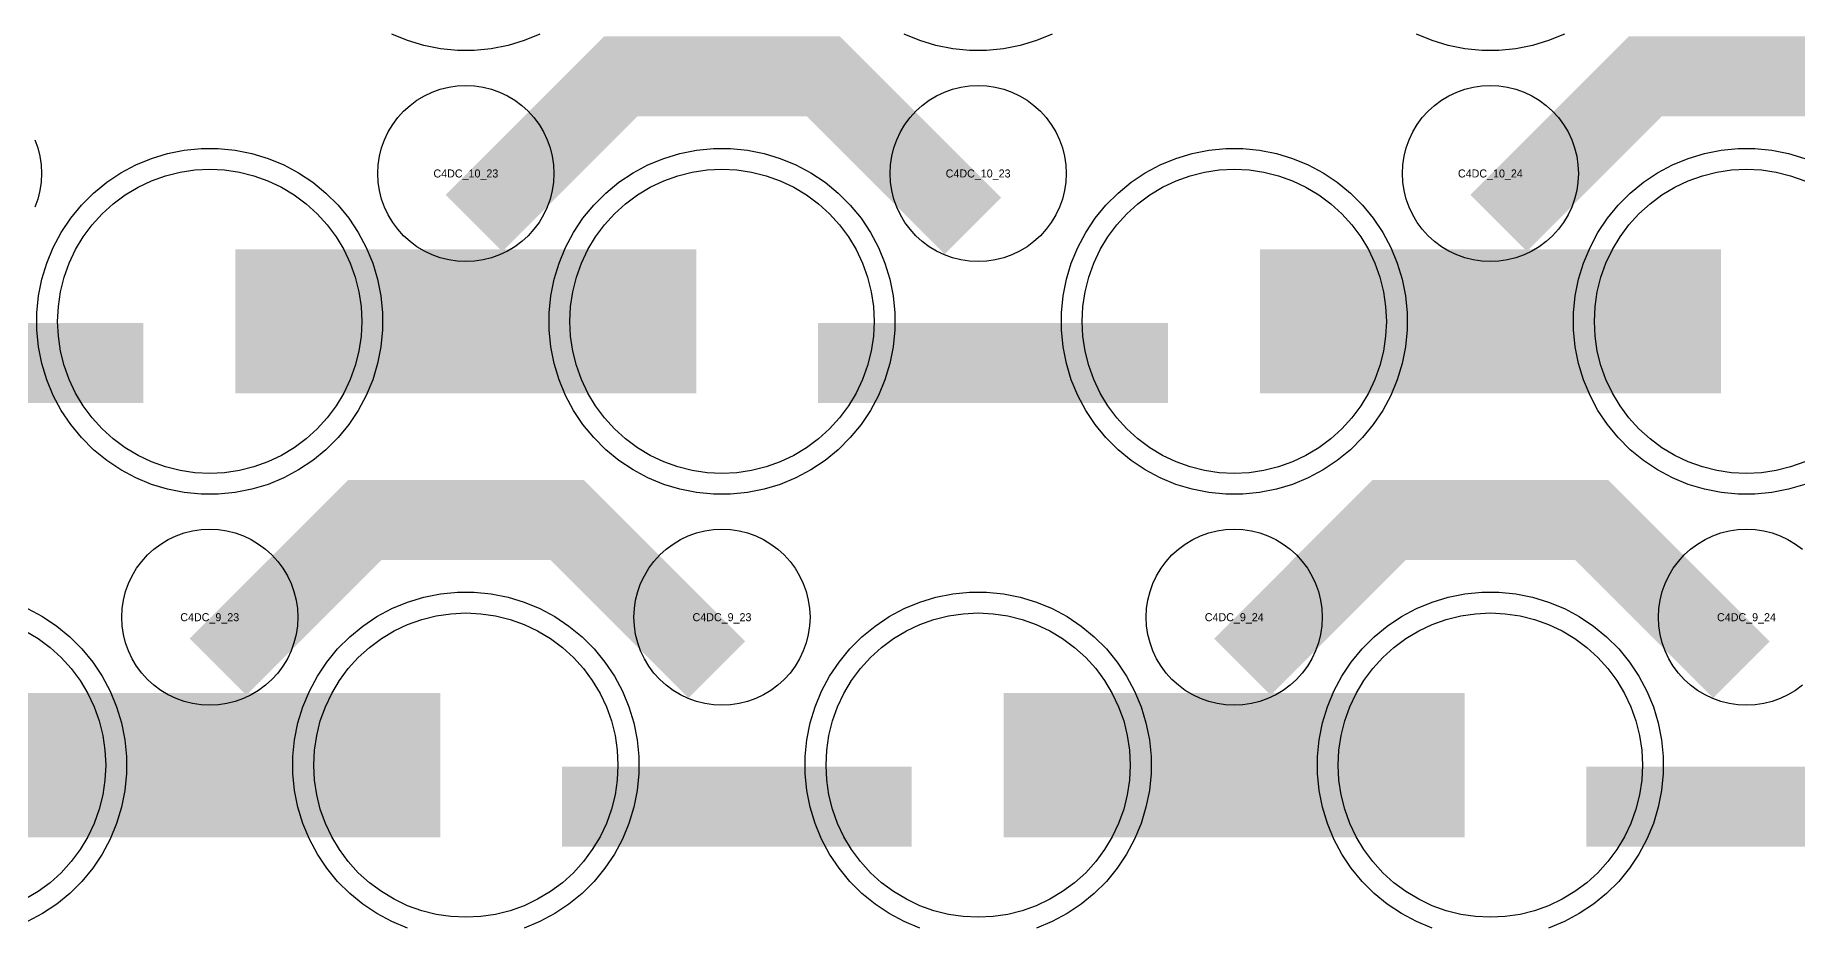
# Model space of a CAD drawing. Extents: x -11880 to 11880, y -14992 to 14992.
# Drawn here: x -4694 to -4144, y -13642 to -13365 of the extents above; entities that cross this region are included whole.
import ezdxf
from ezdxf.enums import TextEntityAlignment as Align

# ---------------------------------------------------------------- set-up
doc = ezdxf.new("R2010")
doc.units = 0
doc.header["$MEASUREMENT"] = 0
for name, color, linetype in [('GDS_775_DT_237', 138, 'CONTINUOUS'), ('RDL1_FS', 34, 'CONTINUOUS'), ('RDL_BS', 160, 'CONTINUOUS')]:
    doc.layers.add(name, color=color, linetype=linetype)

msp = doc.modelspace()

# ---------------------------------------------------------------- linework, layer by layer
at = {"layer": 'RDL1_FS'}
for points in [[(-4640, -13501.434), (-4644.657, -13501.205), (-4649.268, -13500.521), (-4653.791, -13499.389), (-4658.181, -13497.817), (-4662.395, -13495.825), (-4666.395, -13493.427), (-4670.14, -13490.649), (-4673.594, -13487.519), (-4676.724, -13484.065), (-4679.502, -13480.32), (-4681.9, -13476.32), (-4683.892, -13472.106), (-4685.464, -13467.716), (-4686.596, -13463.193), (-4687.28, -13458.582), (-4687.509, -13453.925), (-4687.28, -13449.268), (-4686.596, -13444.657), (-4685.464, -13440.134), (-4683.892, -13435.744), (-4681.9, -13431.53), (-4679.502, -13427.53), (-4676.724, -13423.785), (-4673.594, -13420.331), (-4670.14, -13417.201), (-4666.395, -13414.423), (-4662.395, -13412.025), (-4658.181, -13410.033), (-4653.791, -13408.461), (-4649.268, -13407.329), (-4644.657, -13406.645), (-4640, -13406.416), (-4635.343, -13406.645), (-4630.732, -13407.329), (-4626.209, -13408.461), (-4621.819, -13410.033), (-4617.605, -13412.025), (-4613.605, -13414.423), (-4609.86, -13417.201), (-4606.406, -13420.331), (-4603.276, -13423.785), (-4600.498, -13427.53), (-4598.1, -13431.53), (-4596.108, -13435.744), (-4594.536, -13440.134), (-4593.404, -13444.657), (-4592.72, -13449.268), (-4592.491, -13453.925), (-4592.72, -13458.582), (-4593.404, -13463.193), (-4594.536, -13467.716), (-4596.108, -13472.106), (-4598.1, -13476.32), (-4600.498, -13480.32), (-4603.276, -13484.065), (-4606.406, -13487.519), (-4609.86, -13490.649), (-4613.605, -13493.427), (-4617.605, -13495.825), (-4621.819, -13497.817), (-4626.209, -13499.389), (-4630.732, -13500.521), (-4635.343, -13501.205)], [(-4480, -13501.434), (-4484.657, -13501.205), (-4489.268, -13500.521), (-4493.791, -13499.389), (-4498.181, -13497.817), (-4502.395, -13495.825), (-4506.395, -13493.427), (-4510.14, -13490.649), (-4513.594, -13487.519), (-4516.724, -13484.065), (-4519.502, -13480.32), (-4521.9, -13476.32), (-4523.892, -13472.106), (-4525.464, -13467.716), (-4526.596, -13463.193), (-4527.28, -13458.582), (-4527.509, -13453.925), (-4527.28, -13449.268), (-4526.596, -13444.657), (-4525.464, -13440.134), (-4523.892, -13435.744), (-4521.9, -13431.53), (-4519.502, -13427.53), (-4516.724, -13423.785), (-4513.594, -13420.331), (-4510.14, -13417.201), (-4506.395, -13414.423), (-4502.395, -13412.025), (-4498.181, -13410.033), (-4493.791, -13408.461), (-4489.268, -13407.329), (-4484.657, -13406.645), (-4480, -13406.416), (-4475.343, -13406.645), (-4470.732, -13407.329), (-4466.209, -13408.461), (-4461.819, -13410.033), (-4457.605, -13412.025), (-4453.605, -13414.423), (-4449.86, -13417.201), (-4446.406, -13420.331), (-4443.276, -13423.785), (-4440.498, -13427.53), (-4438.1, -13431.53), (-4436.108, -13435.744), (-4434.536, -13440.134), (-4433.404, -13444.657), (-4432.72, -13449.268), (-4432.491, -13453.925), (-4432.72, -13458.582), (-4433.404, -13463.193), (-4434.536, -13467.716), (-4436.108, -13472.106), (-4438.1, -13476.32), (-4440.498, -13480.32), (-4443.276, -13484.065), (-4446.406, -13487.519), (-4449.86, -13490.649), (-4453.605, -13493.427), (-4457.605, -13495.825), (-4461.819, -13497.817), (-4466.209, -13499.389), (-4470.732, -13500.521), (-4475.343, -13501.205)], [(-4320, -13501.434), (-4324.657, -13501.205), (-4329.268, -13500.521), (-4333.791, -13499.389), (-4338.181, -13497.817), (-4342.395, -13495.825), (-4346.395, -13493.427), (-4350.14, -13490.649), (-4353.594, -13487.519), (-4356.724, -13484.065), (-4359.502, -13480.32), (-4361.9, -13476.32), (-4363.892, -13472.106), (-4365.464, -13467.716), (-4366.596, -13463.193), (-4367.28, -13458.582), (-4367.509, -13453.925), (-4367.28, -13449.268), (-4366.596, -13444.657), (-4365.464, -13440.134), (-4363.892, -13435.744), (-4361.9, -13431.53), (-4359.502, -13427.53), (-4356.724, -13423.785), (-4353.594, -13420.331), (-4350.14, -13417.201), (-4346.395, -13414.423), (-4342.395, -13412.025), (-4338.181, -13410.033), (-4333.791, -13408.461), (-4329.268, -13407.329), (-4324.657, -13406.645), (-4320, -13406.416), (-4315.343, -13406.645), (-4310.732, -13407.329), (-4306.209, -13408.461), (-4301.819, -13410.033), (-4297.605, -13412.025), (-4293.605, -13414.423), (-4289.86, -13417.201), (-4286.406, -13420.331), (-4283.276, -13423.785), (-4280.498, -13427.53), (-4278.1, -13431.53), (-4276.108, -13435.744), (-4274.536, -13440.134), (-4273.404, -13444.657), (-4272.72, -13449.268), (-4272.491, -13453.925), (-4272.72, -13458.582), (-4273.404, -13463.193), (-4274.536, -13467.716), (-4276.108, -13472.106), (-4278.1, -13476.32), (-4280.498, -13480.32), (-4283.276, -13484.065), (-4286.406, -13487.519), (-4289.86, -13490.649), (-4293.605, -13493.427), (-4297.605, -13495.825), (-4301.819, -13497.817), (-4306.209, -13499.389), (-4310.732, -13500.521), (-4315.343, -13501.205)]]:
    msp.add_lwpolyline(points, close=True, dxfattribs=at)
msp.add_lwpolyline([(-4141.819, -13497.817), (-4146.209, -13499.389), (-4150.732, -13500.521), (-4155.343, -13501.205), (-4160, -13501.434), (-4164.657, -13501.205), (-4169.268, -13500.521), (-4173.791, -13499.389), (-4178.181, -13497.817), (-4182.395, -13495.825), (-4186.395, -13493.427), (-4190.14, -13490.649), (-4193.594, -13487.519), (-4196.724, -13484.065), (-4199.502, -13480.32), (-4201.9, -13476.32), (-4203.892, -13472.106), (-4205.464, -13467.716), (-4206.596, -13463.193), (-4207.28, -13458.582), (-4207.509, -13453.925), (-4207.28, -13449.268), (-4206.596, -13444.657), (-4205.464, -13440.134), (-4203.892, -13435.744), (-4201.9, -13431.53), (-4199.502, -13427.53), (-4196.724, -13423.785), (-4193.594, -13420.331), (-4190.14, -13417.201), (-4186.395, -13414.423), (-4182.395, -13412.025), (-4178.181, -13410.033), (-4173.791, -13408.461), (-4169.268, -13407.329), (-4164.657, -13406.645), (-4160, -13406.416), (-4155.343, -13406.645), (-4150.732, -13407.329), (-4146.209, -13408.461), (-4141.819, -13410.033)], dxfattribs=at)
for points in [[(-4631.998, -13453.925, 45, 45, 0), (-4559.998, -13453.925, 45, 45, 0)], [(-4559.998, -13453.925, 45, 45, 0), (-4487.998, -13453.925, 45, 45, 0)], [(-4311.998, -13453.925, 45, 45, 0), (-4239.998, -13453.925, 45, 45, 0)], [(-4239.998, -13453.925, 45, 45, 0), (-4167.998, -13453.925, 45, 45, 0)]]:
    msp.add_lwpolyline(points, format="xyseb", dxfattribs=at)
at = {"layer": 'RDL1_FS', "color": 241, "true_color": 0xf7abae}
for points in [[(-4560, -13639.994), (-4564.657, -13639.765), (-4569.268, -13639.081), (-4573.791, -13637.949), (-4578.181, -13636.377), (-4582.395, -13634.385), (-4586.395, -13631.987), (-4590.14, -13629.209), (-4593.594, -13626.079), (-4596.724, -13622.625), (-4599.502, -13618.88), (-4601.9, -13614.88), (-4603.892, -13610.666), (-4605.464, -13606.276), (-4606.596, -13601.753), (-4607.28, -13597.142), (-4607.509, -13592.485), (-4607.28, -13587.828), (-4606.596, -13583.217), (-4605.464, -13578.694), (-4603.892, -13574.304), (-4601.9, -13570.09), (-4599.502, -13566.09), (-4596.724, -13562.345), (-4593.594, -13558.891), (-4590.14, -13555.761), (-4586.395, -13552.983), (-4582.395, -13550.585), (-4578.181, -13548.593), (-4573.791, -13547.021), (-4569.268, -13545.889), (-4564.657, -13545.205), (-4560, -13544.976), (-4555.343, -13545.205), (-4550.732, -13545.889), (-4546.209, -13547.021), (-4541.819, -13548.593), (-4537.605, -13550.585), (-4533.605, -13552.983), (-4529.86, -13555.761), (-4526.406, -13558.891), (-4523.276, -13562.345), (-4520.498, -13566.09), (-4518.1, -13570.09), (-4516.108, -13574.304), (-4514.536, -13578.694), (-4513.404, -13583.217), (-4512.72, -13587.828), (-4512.491, -13592.485), (-4512.72, -13597.142), (-4513.404, -13601.753), (-4514.536, -13606.276), (-4516.108, -13610.666), (-4518.1, -13614.88), (-4520.498, -13618.88), (-4523.276, -13622.625), (-4526.406, -13626.079), (-4529.86, -13629.209), (-4533.605, -13631.987), (-4537.605, -13634.385), (-4541.819, -13636.377), (-4546.209, -13637.949), (-4550.732, -13639.081), (-4555.343, -13639.765)], [(-4400, -13639.994), (-4404.657, -13639.765), (-4409.268, -13639.081), (-4413.791, -13637.949), (-4418.181, -13636.377), (-4422.395, -13634.385), (-4426.395, -13631.987), (-4430.14, -13629.209), (-4433.594, -13626.079), (-4436.724, -13622.625), (-4439.502, -13618.88), (-4441.9, -13614.88), (-4443.892, -13610.666), (-4445.464, -13606.276), (-4446.596, -13601.753), (-4447.28, -13597.142), (-4447.509, -13592.485), (-4447.28, -13587.828), (-4446.596, -13583.217), (-4445.464, -13578.694), (-4443.892, -13574.304), (-4441.9, -13570.09), (-4439.502, -13566.09), (-4436.724, -13562.345), (-4433.594, -13558.891), (-4430.14, -13555.761), (-4426.395, -13552.983), (-4422.395, -13550.585), (-4418.181, -13548.593), (-4413.791, -13547.021), (-4409.268, -13545.889), (-4404.657, -13545.205), (-4400, -13544.976), (-4395.343, -13545.205), (-4390.732, -13545.889), (-4386.209, -13547.021), (-4381.819, -13548.593), (-4377.605, -13550.585), (-4373.605, -13552.983), (-4369.86, -13555.761), (-4366.406, -13558.891), (-4363.276, -13562.345), (-4360.498, -13566.09), (-4358.1, -13570.09), (-4356.108, -13574.304), (-4354.536, -13578.694), (-4353.404, -13583.217), (-4352.72, -13587.828), (-4352.491, -13592.485), (-4352.72, -13597.142), (-4353.404, -13601.753), (-4354.536, -13606.276), (-4356.108, -13610.666), (-4358.1, -13614.88), (-4360.498, -13618.88), (-4363.276, -13622.625), (-4366.406, -13626.079), (-4369.86, -13629.209), (-4373.605, -13631.987), (-4377.605, -13634.385), (-4381.819, -13636.377), (-4386.209, -13637.949), (-4390.732, -13639.081), (-4395.343, -13639.765)], [(-4240, -13639.994), (-4244.657, -13639.765), (-4249.268, -13639.081), (-4253.791, -13637.949), (-4258.181, -13636.377), (-4262.395, -13634.385), (-4266.395, -13631.987), (-4270.14, -13629.209), (-4273.594, -13626.079), (-4276.724, -13622.625), (-4279.502, -13618.88), (-4281.9, -13614.88), (-4283.892, -13610.666), (-4285.464, -13606.276), (-4286.596, -13601.753), (-4287.28, -13597.142), (-4287.509, -13592.485), (-4287.28, -13587.828), (-4286.596, -13583.217), (-4285.464, -13578.694), (-4283.892, -13574.304), (-4281.9, -13570.09), (-4279.502, -13566.09), (-4276.724, -13562.345), (-4273.594, -13558.891), (-4270.14, -13555.761), (-4266.395, -13552.983), (-4262.395, -13550.585), (-4258.181, -13548.593), (-4253.791, -13547.021), (-4249.268, -13545.889), (-4244.657, -13545.205), (-4240, -13544.976), (-4235.343, -13545.205), (-4230.732, -13545.889), (-4226.209, -13547.021), (-4221.819, -13548.593), (-4217.605, -13550.585), (-4213.605, -13552.983), (-4209.86, -13555.761), (-4206.406, -13558.891), (-4203.276, -13562.345), (-4200.498, -13566.09), (-4198.1, -13570.09), (-4196.108, -13574.304), (-4194.536, -13578.694), (-4193.404, -13583.217), (-4192.72, -13587.828), (-4192.491, -13592.485), (-4192.72, -13597.142), (-4193.404, -13601.753), (-4194.536, -13606.276), (-4196.108, -13610.666), (-4198.1, -13614.88), (-4200.498, -13618.88), (-4203.276, -13622.625), (-4206.406, -13626.079), (-4209.86, -13629.209), (-4213.605, -13631.987), (-4217.605, -13634.385), (-4221.819, -13636.377), (-4226.209, -13637.949), (-4230.732, -13639.081), (-4235.343, -13639.765)]]:
    msp.add_lwpolyline(points, close=True, dxfattribs=at)
msp.add_lwpolyline([(-4697.605, -13550.585), (-4693.605, -13552.983), (-4689.86, -13555.761), (-4686.406, -13558.891), (-4683.276, -13562.345), (-4680.498, -13566.09), (-4678.1, -13570.09), (-4676.108, -13574.304), (-4674.536, -13578.694), (-4673.404, -13583.217), (-4672.72, -13587.828), (-4672.491, -13592.485), (-4672.72, -13597.142), (-4673.404, -13601.753), (-4674.536, -13606.276), (-4676.108, -13610.666), (-4678.1, -13614.88), (-4680.498, -13618.88), (-4683.276, -13622.625), (-4686.406, -13626.079), (-4689.86, -13629.209), (-4693.605, -13631.987), (-4697.605, -13634.385)], dxfattribs=at)
for points in [[(-4711.998, -13592.485, 45, 45, 0), (-4639.998, -13592.485, 45, 45, 0)], [(-4639.998, -13592.485, 45, 45, 0), (-4567.998, -13592.485, 45, 45, 0)], [(-4391.998, -13592.485, 45, 45, 0), (-4319.998, -13592.485, 45, 45, 0)], [(-4319.998, -13592.485, 45, 45, 0), (-4247.998, -13592.485, 45, 45, 0)]]:
    msp.add_lwpolyline(points, format="xyseb", dxfattribs=at)
at = {"layer": 'RDL_BS'}
for points in [[(-4536.885, -13364.235), (-4541.795, -13366.266), (-4546.835, -13367.797), (-4552.062, -13368.843), (-4557.356, -13369.36), (-4562.644, -13369.36), (-4567.938, -13368.843), (-4573.165, -13367.797), (-4578.205, -13366.266), (-4583.115, -13364.235)], [(-4376.885, -13364.235), (-4381.795, -13366.266), (-4386.835, -13367.797), (-4392.062, -13368.843), (-4397.356, -13369.36), (-4402.644, -13369.36), (-4407.938, -13368.843), (-4413.165, -13367.797), (-4418.205, -13366.266), (-4423.115, -13364.235)], [(-4216.885, -13364.235), (-4221.795, -13366.266), (-4226.835, -13367.797), (-4232.062, -13368.843), (-4237.356, -13369.36), (-4242.644, -13369.36), (-4247.938, -13368.843), (-4253.165, -13367.797), (-4258.205, -13366.266), (-4263.115, -13364.235)], [(-4694.598, -13397.218), (-4693.691, -13399.753), (-4693.034, -13402.372), (-4692.638, -13405.044), (-4692.506, -13407.737), (-4692.638, -13410.43), (-4693.034, -13413.102), (-4693.691, -13415.721), (-4694.598, -13418.256)], [(-4141.795, -13504.831), (-4146.835, -13506.362), (-4152.062, -13507.408), (-4157.356, -13507.925), (-4162.644, -13507.925), (-4167.938, -13507.408), (-4173.165, -13506.362), (-4178.205, -13504.831), (-4183.115, -13502.8), (-4187.777, -13500.308), (-4192.191, -13497.361), (-4196.292, -13493.999), (-4200.074, -13490.217), (-4203.436, -13486.116), (-4206.383, -13481.702), (-4208.875, -13477.04), (-4210.906, -13472.13), (-4212.437, -13467.09), (-4213.483, -13461.863), (-4214, -13456.569), (-4214, -13451.281), (-4213.483, -13445.987), (-4212.437, -13440.76), (-4210.906, -13435.72), (-4208.875, -13430.81), (-4206.383, -13426.148), (-4203.436, -13421.734), (-4200.074, -13417.633), (-4196.292, -13413.851), (-4192.191, -13410.489), (-4187.777, -13407.542), (-4183.115, -13405.05), (-4178.205, -13403.019), (-4173.165, -13401.488), (-4167.938, -13400.442), (-4162.644, -13399.925), (-4157.356, -13399.925), (-4152.062, -13400.442), (-4146.835, -13401.488), (-4141.795, -13403.019)], [(-4142.557, -13567.551), (-4144.72, -13569.154), (-4147.044, -13570.547), (-4149.481, -13571.699), (-4152.016, -13572.606), (-4154.635, -13573.263), (-4157.307, -13573.659), (-4160, -13573.791), (-4162.693, -13573.659), (-4165.365, -13573.263), (-4167.984, -13572.606), (-4170.519, -13571.699), (-4172.956, -13570.547), (-4175.28, -13569.154), (-4177.443, -13567.551), (-4179.442, -13565.739), (-4181.254, -13563.74), (-4182.857, -13561.577), (-4184.25, -13559.253), (-4185.402, -13556.816), (-4186.309, -13554.281), (-4186.966, -13551.662), (-4187.362, -13548.99), (-4187.494, -13546.297), (-4187.362, -13543.604), (-4186.966, -13540.932), (-4186.309, -13538.313), (-4185.402, -13535.778), (-4184.25, -13533.341), (-4182.857, -13531.017), (-4181.254, -13528.854), (-4179.442, -13526.855), (-4177.443, -13525.043), (-4175.28, -13523.44), (-4172.956, -13522.047), (-4170.519, -13520.895), (-4167.984, -13519.988), (-4165.365, -13519.331), (-4162.693, -13518.935), (-4160, -13518.803), (-4157.307, -13518.935), (-4154.635, -13519.331), (-4152.016, -13519.988), (-4149.481, -13520.895), (-4147.044, -13522.047), (-4144.72, -13523.44), (-4142.557, -13525.043)]]:
    msp.add_lwpolyline(points, dxfattribs=at)
for points in [[(-4557.438, -13423.239, 25, 25, 0), (-4511.623, -13377.424, 25, 25, 0), (-4478.07, -13377.424, 25, 25, 0)], [(-4401.599, -13424.138, 25, 25, 0), (-4448.313, -13377.424, 25, 25, 0), (-4478.071, -13377.424, 25, 25, 0)], [(-4237.438, -13423.239, 25, 25, 0), (-4191.623, -13377.424, 25, 25, 0), (-4158.07, -13377.424, 25, 25, 0)], [(-4081.599, -13424.138, 25, 25, 0), (-4128.313, -13377.424, 25, 25, 0), (-4158.071, -13377.424, 25, 25, 0)], [(-4769.984, -13466.938, 25, 25, 0), (-4660.719, -13466.938, 25, 25, 0)], [(-4449.984, -13466.938, 25, 25, 0), (-4340.719, -13466.938, 25, 25, 0)], [(-4637.438, -13561.799, 25, 25, 0), (-4591.623, -13515.984, 25, 25, 0), (-4558.07, -13515.984, 25, 25, 0)], [(-4481.599, -13562.698, 25, 25, 0), (-4528.313, -13515.984, 25, 25, 0), (-4558.071, -13515.984, 25, 25, 0)], [(-4317.438, -13561.799, 25, 25, 0), (-4271.623, -13515.984, 25, 25, 0), (-4238.07, -13515.984, 25, 25, 0)], [(-4161.599, -13562.698, 25, 25, 0), (-4208.313, -13515.984, 25, 25, 0), (-4238.071, -13515.984, 25, 25, 0)]]:
    msp.add_lwpolyline(points, format="xyseb", dxfattribs=at)
for points in [[(-4560, -13435.231), (-4562.693, -13435.099), (-4565.365, -13434.703), (-4567.984, -13434.046), (-4570.519, -13433.139), (-4572.956, -13431.987), (-4575.28, -13430.594), (-4577.443, -13428.991), (-4579.442, -13427.179), (-4581.254, -13425.18), (-4582.857, -13423.017), (-4584.25, -13420.693), (-4585.402, -13418.256), (-4586.309, -13415.721), (-4586.966, -13413.102), (-4587.362, -13410.43), (-4587.494, -13407.737), (-4587.362, -13405.044), (-4586.966, -13402.372), (-4586.309, -13399.753), (-4585.402, -13397.218), (-4584.25, -13394.781), (-4582.857, -13392.457), (-4581.254, -13390.294), (-4579.442, -13388.295), (-4577.443, -13386.483), (-4575.28, -13384.88), (-4572.956, -13383.487), (-4570.519, -13382.335), (-4567.984, -13381.428), (-4565.365, -13380.771), (-4562.693, -13380.375), (-4560, -13380.243), (-4557.307, -13380.375), (-4554.635, -13380.771), (-4552.016, -13381.428), (-4549.481, -13382.335), (-4547.044, -13383.487), (-4544.72, -13384.88), (-4542.557, -13386.483), (-4540.558, -13388.295), (-4538.746, -13390.294), (-4537.143, -13392.457), (-4535.75, -13394.781), (-4534.598, -13397.218), (-4533.691, -13399.753), (-4533.034, -13402.372), (-4532.638, -13405.044), (-4532.506, -13407.737), (-4532.638, -13410.43), (-4533.034, -13413.102), (-4533.691, -13415.721), (-4534.598, -13418.256), (-4535.75, -13420.693), (-4537.143, -13423.017), (-4538.746, -13425.18), (-4540.558, -13427.179), (-4542.557, -13428.991), (-4544.72, -13430.594), (-4547.044, -13431.987), (-4549.481, -13433.139), (-4552.016, -13434.046), (-4554.635, -13434.703), (-4557.307, -13435.099)], [(-4400, -13435.231), (-4402.693, -13435.099), (-4405.365, -13434.703), (-4407.984, -13434.046), (-4410.519, -13433.139), (-4412.956, -13431.987), (-4415.28, -13430.594), (-4417.443, -13428.991), (-4419.442, -13427.179), (-4421.254, -13425.18), (-4422.857, -13423.017), (-4424.25, -13420.693), (-4425.402, -13418.256), (-4426.309, -13415.721), (-4426.966, -13413.102), (-4427.362, -13410.43), (-4427.494, -13407.737), (-4427.362, -13405.044), (-4426.966, -13402.372), (-4426.309, -13399.753), (-4425.402, -13397.218), (-4424.25, -13394.781), (-4422.857, -13392.457), (-4421.254, -13390.294), (-4419.442, -13388.295), (-4417.443, -13386.483), (-4415.28, -13384.88), (-4412.956, -13383.487), (-4410.519, -13382.335), (-4407.984, -13381.428), (-4405.365, -13380.771), (-4402.693, -13380.375), (-4400, -13380.243), (-4397.307, -13380.375), (-4394.635, -13380.771), (-4392.016, -13381.428), (-4389.481, -13382.335), (-4387.044, -13383.487), (-4384.72, -13384.88), (-4382.557, -13386.483), (-4380.558, -13388.295), (-4378.746, -13390.294), (-4377.143, -13392.457), (-4375.75, -13394.781), (-4374.598, -13397.218), (-4373.691, -13399.753), (-4373.034, -13402.372), (-4372.638, -13405.044), (-4372.506, -13407.737), (-4372.638, -13410.43), (-4373.034, -13413.102), (-4373.691, -13415.721), (-4374.598, -13418.256), (-4375.75, -13420.693), (-4377.143, -13423.017), (-4378.746, -13425.18), (-4380.558, -13427.179), (-4382.557, -13428.991), (-4384.72, -13430.594), (-4387.044, -13431.987), (-4389.481, -13433.139), (-4392.016, -13434.046), (-4394.635, -13434.703), (-4397.307, -13435.099)], [(-4240, -13435.231), (-4242.693, -13435.099), (-4245.365, -13434.703), (-4247.984, -13434.046), (-4250.519, -13433.139), (-4252.956, -13431.987), (-4255.28, -13430.594), (-4257.443, -13428.991), (-4259.442, -13427.179), (-4261.254, -13425.18), (-4262.857, -13423.017), (-4264.25, -13420.693), (-4265.402, -13418.256), (-4266.309, -13415.721), (-4266.966, -13413.102), (-4267.362, -13410.43), (-4267.494, -13407.737), (-4267.362, -13405.044), (-4266.966, -13402.372), (-4266.309, -13399.753), (-4265.402, -13397.218), (-4264.25, -13394.781), (-4262.857, -13392.457), (-4261.254, -13390.294), (-4259.442, -13388.295), (-4257.443, -13386.483), (-4255.28, -13384.88), (-4252.956, -13383.487), (-4250.519, -13382.335), (-4247.984, -13381.428), (-4245.365, -13380.771), (-4242.693, -13380.375), (-4240, -13380.243), (-4237.307, -13380.375), (-4234.635, -13380.771), (-4232.016, -13381.428), (-4229.481, -13382.335), (-4227.044, -13383.487), (-4224.72, -13384.88), (-4222.557, -13386.483), (-4220.558, -13388.295), (-4218.746, -13390.294), (-4217.143, -13392.457), (-4215.75, -13394.781), (-4214.598, -13397.218), (-4213.691, -13399.753), (-4213.034, -13402.372), (-4212.638, -13405.044), (-4212.506, -13407.737), (-4212.638, -13410.43), (-4213.034, -13413.102), (-4213.691, -13415.721), (-4214.598, -13418.256), (-4215.75, -13420.693), (-4217.143, -13423.017), (-4218.746, -13425.18), (-4220.558, -13427.179), (-4222.557, -13428.991), (-4224.72, -13430.594), (-4227.044, -13431.987), (-4229.481, -13433.139), (-4232.016, -13434.046), (-4234.635, -13434.703), (-4237.307, -13435.099)], [(-4642.644, -13507.925), (-4647.938, -13507.408), (-4653.165, -13506.362), (-4658.205, -13504.831), (-4663.115, -13502.8), (-4667.777, -13500.308), (-4672.191, -13497.361), (-4676.292, -13493.999), (-4680.074, -13490.217), (-4683.436, -13486.116), (-4686.383, -13481.702), (-4688.875, -13477.04), (-4690.906, -13472.13), (-4692.437, -13467.09), (-4693.483, -13461.863), (-4694, -13456.569), (-4694, -13451.281), (-4693.483, -13445.987), (-4692.437, -13440.76), (-4690.906, -13435.72), (-4688.875, -13430.81), (-4686.383, -13426.148), (-4683.436, -13421.734), (-4680.074, -13417.633), (-4676.292, -13413.851), (-4672.191, -13410.489), (-4667.777, -13407.542), (-4663.115, -13405.05), (-4658.205, -13403.019), (-4653.165, -13401.488), (-4647.938, -13400.442), (-4642.644, -13399.925), (-4637.356, -13399.925), (-4632.062, -13400.442), (-4626.835, -13401.488), (-4621.795, -13403.019), (-4616.885, -13405.05), (-4612.223, -13407.542), (-4607.809, -13410.489), (-4603.708, -13413.851), (-4599.926, -13417.633), (-4596.564, -13421.734), (-4593.617, -13426.148), (-4591.125, -13430.81), (-4589.094, -13435.72), (-4587.563, -13440.76), (-4586.517, -13445.987), (-4586, -13451.281), (-4586, -13456.569), (-4586.517, -13461.863), (-4587.563, -13467.09), (-4589.094, -13472.13), (-4591.125, -13477.04), (-4593.617, -13481.702), (-4596.564, -13486.116), (-4599.926, -13490.217), (-4603.708, -13493.999), (-4607.809, -13497.361), (-4612.223, -13500.308), (-4616.885, -13502.8), (-4621.795, -13504.831), (-4626.835, -13506.362), (-4632.062, -13507.408), (-4637.356, -13507.925)], [(-4482.644, -13507.925), (-4487.938, -13507.408), (-4493.165, -13506.362), (-4498.205, -13504.831), (-4503.115, -13502.8), (-4507.777, -13500.308), (-4512.191, -13497.361), (-4516.292, -13493.999), (-4520.074, -13490.217), (-4523.436, -13486.116), (-4526.383, -13481.702), (-4528.875, -13477.04), (-4530.906, -13472.13), (-4532.437, -13467.09), (-4533.483, -13461.863), (-4534, -13456.569), (-4534, -13451.281), (-4533.483, -13445.987), (-4532.437, -13440.76), (-4530.906, -13435.72), (-4528.875, -13430.81), (-4526.383, -13426.148), (-4523.436, -13421.734), (-4520.074, -13417.633), (-4516.292, -13413.851), (-4512.191, -13410.489), (-4507.777, -13407.542), (-4503.115, -13405.05), (-4498.205, -13403.019), (-4493.165, -13401.488), (-4487.938, -13400.442), (-4482.644, -13399.925), (-4477.356, -13399.925), (-4472.062, -13400.442), (-4466.835, -13401.488), (-4461.795, -13403.019), (-4456.885, -13405.05), (-4452.223, -13407.542), (-4447.809, -13410.489), (-4443.708, -13413.851), (-4439.926, -13417.633), (-4436.564, -13421.734), (-4433.617, -13426.148), (-4431.125, -13430.81), (-4429.094, -13435.72), (-4427.563, -13440.76), (-4426.517, -13445.987), (-4426, -13451.281), (-4426, -13456.569), (-4426.517, -13461.863), (-4427.563, -13467.09), (-4429.094, -13472.13), (-4431.125, -13477.04), (-4433.617, -13481.702), (-4436.564, -13486.116), (-4439.926, -13490.217), (-4443.708, -13493.999), (-4447.809, -13497.361), (-4452.223, -13500.308), (-4456.885, -13502.8), (-4461.795, -13504.831), (-4466.835, -13506.362), (-4472.062, -13507.408), (-4477.356, -13507.925)], [(-4322.644, -13507.925), (-4327.938, -13507.408), (-4333.165, -13506.362), (-4338.205, -13504.831), (-4343.115, -13502.8), (-4347.777, -13500.308), (-4352.191, -13497.361), (-4356.292, -13493.999), (-4360.074, -13490.217), (-4363.436, -13486.116), (-4366.383, -13481.702), (-4368.875, -13477.04), (-4370.906, -13472.13), (-4372.437, -13467.09), (-4373.483, -13461.863), (-4374, -13456.569), (-4374, -13451.281), (-4373.483, -13445.987), (-4372.437, -13440.76), (-4370.906, -13435.72), (-4368.875, -13430.81), (-4366.383, -13426.148), (-4363.436, -13421.734), (-4360.074, -13417.633), (-4356.292, -13413.851), (-4352.191, -13410.489), (-4347.777, -13407.542), (-4343.115, -13405.05), (-4338.205, -13403.019), (-4333.165, -13401.488), (-4327.938, -13400.442), (-4322.644, -13399.925), (-4317.356, -13399.925), (-4312.062, -13400.442), (-4306.835, -13401.488), (-4301.795, -13403.019), (-4296.885, -13405.05), (-4292.223, -13407.542), (-4287.809, -13410.489), (-4283.708, -13413.851), (-4279.926, -13417.633), (-4276.564, -13421.734), (-4273.617, -13426.148), (-4271.125, -13430.81), (-4269.094, -13435.72), (-4267.563, -13440.76), (-4266.517, -13445.987), (-4266, -13451.281), (-4266, -13456.569), (-4266.517, -13461.863), (-4267.563, -13467.09), (-4269.094, -13472.13), (-4271.125, -13477.04), (-4273.617, -13481.702), (-4276.564, -13486.116), (-4279.926, -13490.217), (-4283.708, -13493.999), (-4287.809, -13497.361), (-4292.223, -13500.308), (-4296.885, -13502.8), (-4301.795, -13504.831), (-4306.835, -13506.362), (-4312.062, -13507.408), (-4317.356, -13507.925)], [(-4640, -13573.791), (-4642.693, -13573.659), (-4645.365, -13573.263), (-4647.984, -13572.606), (-4650.519, -13571.699), (-4652.956, -13570.547), (-4655.28, -13569.154), (-4657.443, -13567.551), (-4659.442, -13565.739), (-4661.254, -13563.74), (-4662.857, -13561.577), (-4664.25, -13559.253), (-4665.402, -13556.816), (-4666.309, -13554.281), (-4666.966, -13551.662), (-4667.362, -13548.99), (-4667.494, -13546.297), (-4667.362, -13543.604), (-4666.966, -13540.932), (-4666.309, -13538.313), (-4665.402, -13535.778), (-4664.25, -13533.341), (-4662.857, -13531.017), (-4661.254, -13528.854), (-4659.442, -13526.855), (-4657.443, -13525.043), (-4655.28, -13523.44), (-4652.956, -13522.047), (-4650.519, -13520.895), (-4647.984, -13519.988), (-4645.365, -13519.331), (-4642.693, -13518.935), (-4640, -13518.803), (-4637.307, -13518.935), (-4634.635, -13519.331), (-4632.016, -13519.988), (-4629.481, -13520.895), (-4627.044, -13522.047), (-4624.72, -13523.44), (-4622.557, -13525.043), (-4620.558, -13526.855), (-4618.746, -13528.854), (-4617.143, -13531.017), (-4615.75, -13533.341), (-4614.598, -13535.778), (-4613.691, -13538.313), (-4613.034, -13540.932), (-4612.638, -13543.604), (-4612.506, -13546.297), (-4612.638, -13548.99), (-4613.034, -13551.662), (-4613.691, -13554.281), (-4614.598, -13556.816), (-4615.75, -13559.253), (-4617.143, -13561.577), (-4618.746, -13563.74), (-4620.558, -13565.739), (-4622.557, -13567.551), (-4624.72, -13569.154), (-4627.044, -13570.547), (-4629.481, -13571.699), (-4632.016, -13572.606), (-4634.635, -13573.263), (-4637.307, -13573.659)], [(-4480, -13573.791), (-4482.693, -13573.659), (-4485.365, -13573.263), (-4487.984, -13572.606), (-4490.519, -13571.699), (-4492.956, -13570.547), (-4495.28, -13569.154), (-4497.443, -13567.551), (-4499.442, -13565.739), (-4501.254, -13563.74), (-4502.857, -13561.577), (-4504.25, -13559.253), (-4505.402, -13556.816), (-4506.309, -13554.281), (-4506.966, -13551.662), (-4507.362, -13548.99), (-4507.494, -13546.297), (-4507.362, -13543.604), (-4506.966, -13540.932), (-4506.309, -13538.313), (-4505.402, -13535.778), (-4504.25, -13533.341), (-4502.857, -13531.017), (-4501.254, -13528.854), (-4499.442, -13526.855), (-4497.443, -13525.043), (-4495.28, -13523.44), (-4492.956, -13522.047), (-4490.519, -13520.895), (-4487.984, -13519.988), (-4485.365, -13519.331), (-4482.693, -13518.935), (-4480, -13518.803), (-4477.307, -13518.935), (-4474.635, -13519.331), (-4472.016, -13519.988), (-4469.481, -13520.895), (-4467.044, -13522.047), (-4464.72, -13523.44), (-4462.557, -13525.043), (-4460.558, -13526.855), (-4458.746, -13528.854), (-4457.143, -13531.017), (-4455.75, -13533.341), (-4454.598, -13535.778), (-4453.691, -13538.313), (-4453.034, -13540.932), (-4452.638, -13543.604), (-4452.506, -13546.297), (-4452.638, -13548.99), (-4453.034, -13551.662), (-4453.691, -13554.281), (-4454.598, -13556.816), (-4455.75, -13559.253), (-4457.143, -13561.577), (-4458.746, -13563.74), (-4460.558, -13565.739), (-4462.557, -13567.551), (-4464.72, -13569.154), (-4467.044, -13570.547), (-4469.481, -13571.699), (-4472.016, -13572.606), (-4474.635, -13573.263), (-4477.307, -13573.659)], [(-4320, -13573.791), (-4322.693, -13573.659), (-4325.365, -13573.263), (-4327.984, -13572.606), (-4330.519, -13571.699), (-4332.956, -13570.547), (-4335.28, -13569.154), (-4337.443, -13567.551), (-4339.442, -13565.739), (-4341.254, -13563.74), (-4342.857, -13561.577), (-4344.25, -13559.253), (-4345.402, -13556.816), (-4346.309, -13554.281), (-4346.966, -13551.662), (-4347.362, -13548.99), (-4347.494, -13546.297), (-4347.362, -13543.604), (-4346.966, -13540.932), (-4346.309, -13538.313), (-4345.402, -13535.778), (-4344.25, -13533.341), (-4342.857, -13531.017), (-4341.254, -13528.854), (-4339.442, -13526.855), (-4337.443, -13525.043), (-4335.28, -13523.44), (-4332.956, -13522.047), (-4330.519, -13520.895), (-4327.984, -13519.988), (-4325.365, -13519.331), (-4322.693, -13518.935), (-4320, -13518.803), (-4317.307, -13518.935), (-4314.635, -13519.331), (-4312.016, -13519.988), (-4309.481, -13520.895), (-4307.044, -13522.047), (-4304.72, -13523.44), (-4302.557, -13525.043), (-4300.558, -13526.855), (-4298.746, -13528.854), (-4297.143, -13531.017), (-4295.75, -13533.341), (-4294.598, -13535.778), (-4293.691, -13538.313), (-4293.034, -13540.932), (-4292.638, -13543.604), (-4292.506, -13546.297), (-4292.638, -13548.99), (-4293.034, -13551.662), (-4293.691, -13554.281), (-4294.598, -13556.816), (-4295.75, -13559.253), (-4297.143, -13561.577), (-4298.746, -13563.74), (-4300.558, -13565.739), (-4302.557, -13567.551), (-4304.72, -13569.154), (-4307.044, -13570.547), (-4309.481, -13571.699), (-4312.016, -13572.606), (-4314.635, -13573.263), (-4317.307, -13573.659)]]:
    msp.add_lwpolyline(points, close=True, dxfattribs=at)
at = {"layer": 'RDL_BS', "color": 241, "true_color": 0xf7abae}
for points in [[(-4578.205, -13643.391), (-4583.115, -13641.36), (-4587.777, -13638.868), (-4592.191, -13635.921), (-4596.292, -13632.559), (-4600.074, -13628.777), (-4603.436, -13624.676), (-4606.383, -13620.262), (-4608.875, -13615.6), (-4610.906, -13610.69), (-4612.437, -13605.65), (-4613.483, -13600.423), (-4614, -13595.129), (-4614, -13589.841), (-4613.483, -13584.547), (-4612.437, -13579.32), (-4610.906, -13574.28), (-4608.875, -13569.37), (-4606.383, -13564.708), (-4603.436, -13560.294), (-4600.074, -13556.193), (-4596.292, -13552.411), (-4592.191, -13549.049), (-4587.777, -13546.102), (-4583.115, -13543.61), (-4578.205, -13541.579), (-4573.165, -13540.048), (-4567.938, -13539.002), (-4562.644, -13538.485), (-4557.356, -13538.485), (-4552.062, -13539.002), (-4546.835, -13540.048), (-4541.795, -13541.579), (-4536.885, -13543.61), (-4532.223, -13546.102), (-4527.809, -13549.049), (-4523.708, -13552.411), (-4519.926, -13556.193), (-4516.564, -13560.294), (-4513.617, -13564.708), (-4511.125, -13569.37), (-4509.094, -13574.28), (-4507.563, -13579.32), (-4506.517, -13584.547), (-4506, -13589.841), (-4506, -13595.129), (-4506.517, -13600.423), (-4507.563, -13605.65), (-4509.094, -13610.69), (-4511.125, -13615.6), (-4513.617, -13620.262), (-4516.564, -13624.676), (-4519.926, -13628.777), (-4523.708, -13632.559), (-4527.809, -13635.921), (-4532.223, -13638.868), (-4536.885, -13641.36), (-4541.795, -13643.391)], [(-4418.205, -13643.391), (-4423.115, -13641.36), (-4427.777, -13638.868), (-4432.191, -13635.921), (-4436.292, -13632.559), (-4440.074, -13628.777), (-4443.436, -13624.676), (-4446.383, -13620.262), (-4448.875, -13615.6), (-4450.906, -13610.69), (-4452.437, -13605.65), (-4453.483, -13600.423), (-4454, -13595.129), (-4454, -13589.841), (-4453.483, -13584.547), (-4452.437, -13579.32), (-4450.906, -13574.28), (-4448.875, -13569.37), (-4446.383, -13564.708), (-4443.436, -13560.294), (-4440.074, -13556.193), (-4436.292, -13552.411), (-4432.191, -13549.049), (-4427.777, -13546.102), (-4423.115, -13543.61), (-4418.205, -13541.579), (-4413.165, -13540.048), (-4407.938, -13539.002), (-4402.644, -13538.485), (-4397.356, -13538.485), (-4392.062, -13539.002), (-4386.835, -13540.048), (-4381.795, -13541.579), (-4376.885, -13543.61), (-4372.223, -13546.102), (-4367.809, -13549.049), (-4363.708, -13552.411), (-4359.926, -13556.193), (-4356.564, -13560.294), (-4353.617, -13564.708), (-4351.125, -13569.37), (-4349.094, -13574.28), (-4347.563, -13579.32), (-4346.517, -13584.547), (-4346, -13589.841), (-4346, -13595.129), (-4346.517, -13600.423), (-4347.563, -13605.65), (-4349.094, -13610.69), (-4351.125, -13615.6), (-4353.617, -13620.262), (-4356.564, -13624.676), (-4359.926, -13628.777), (-4363.708, -13632.559), (-4367.809, -13635.921), (-4372.223, -13638.868), (-4376.885, -13641.36), (-4381.795, -13643.391)], [(-4258.205, -13643.391), (-4263.115, -13641.36), (-4267.777, -13638.868), (-4272.191, -13635.921), (-4276.292, -13632.559), (-4280.074, -13628.777), (-4283.436, -13624.676), (-4286.383, -13620.262), (-4288.875, -13615.6), (-4290.906, -13610.69), (-4292.437, -13605.65), (-4293.483, -13600.423), (-4294, -13595.129), (-4294, -13589.841), (-4293.483, -13584.547), (-4292.437, -13579.32), (-4290.906, -13574.28), (-4288.875, -13569.37), (-4286.383, -13564.708), (-4283.436, -13560.294), (-4280.074, -13556.193), (-4276.292, -13552.411), (-4272.191, -13549.049), (-4267.777, -13546.102), (-4263.115, -13543.61), (-4258.205, -13541.579), (-4253.165, -13540.048), (-4247.938, -13539.002), (-4242.644, -13538.485), (-4237.356, -13538.485), (-4232.062, -13539.002), (-4226.835, -13540.048), (-4221.795, -13541.579), (-4216.885, -13543.61), (-4212.223, -13546.102), (-4207.809, -13549.049), (-4203.708, -13552.411), (-4199.926, -13556.193), (-4196.564, -13560.294), (-4193.617, -13564.708), (-4191.125, -13569.37), (-4189.094, -13574.28), (-4187.563, -13579.32), (-4186.517, -13584.547), (-4186, -13589.841), (-4186, -13595.129), (-4186.517, -13600.423), (-4187.563, -13605.65), (-4189.094, -13610.69), (-4191.125, -13615.6), (-4193.617, -13620.262), (-4196.564, -13624.676), (-4199.926, -13628.777), (-4203.708, -13632.559), (-4207.809, -13635.921), (-4212.223, -13638.868), (-4216.885, -13641.36), (-4221.795, -13643.391)], [(-4696.885, -13543.61), (-4692.223, -13546.102), (-4687.809, -13549.049), (-4683.708, -13552.411), (-4679.926, -13556.193), (-4676.564, -13560.294), (-4673.617, -13564.708), (-4671.125, -13569.37), (-4669.094, -13574.28), (-4667.563, -13579.32), (-4666.517, -13584.547), (-4666, -13589.841), (-4666, -13595.129), (-4666.517, -13600.423), (-4667.563, -13605.65), (-4669.094, -13610.69), (-4671.125, -13615.6), (-4673.617, -13620.262), (-4676.564, -13624.676), (-4679.926, -13628.777), (-4683.708, -13632.559), (-4687.809, -13635.921), (-4692.223, -13638.868), (-4696.885, -13641.36)]]:
    msp.add_lwpolyline(points, dxfattribs=at)
for points in [[(-4529.984, -13605.498, 25, 25, 0), (-4420.719, -13605.498, 25, 25, 0)], [(-4209.984, -13605.498, 25, 25, 0), (-4100.719, -13605.498, 25, 25, 0)]]:
    msp.add_lwpolyline(points, format="xyseb", dxfattribs=at)

# ---------------------------------------------------------------- texts
at = {"layer": 'GDS_775_DT_237'}
for s, p in [('C4DC_10_23', (-4560, -13407.737)), ('C4DC_10_23', (-4560, -13407.737)), ('C4DC_10_23', (-4400, -13407.737)), ('C4DC_10_23', (-4400, -13407.737)), ('C4DC_10_24', (-4240, -13407.737)), ('C4DC_10_24', (-4240, -13407.737)), ('C4DC_9_23', (-4640, -13546.297)), ('C4DC_9_23', (-4640, -13546.297)), ('C4DC_9_23', (-4480, -13546.297)), ('C4DC_9_23', (-4480, -13546.297)), ('C4DC_9_24', (-4320, -13546.297)), ('C4DC_9_24', (-4320, -13546.297)), ('C4DC_9_24', (-4160, -13546.297)), ('C4DC_9_24', (-4160, -13546.297))]:
    msp.add_text(s, height=2.5, dxfattribs=at).set_placement(p, align=Align.MIDDLE_CENTER)

doc.saveas('drawing.dxf')
